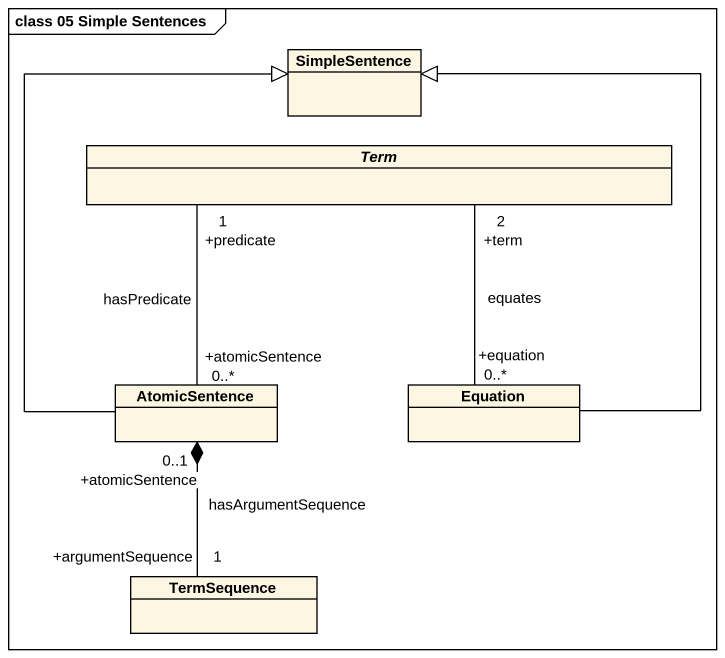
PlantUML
@startuml
mainframe class 05 Simple Sentences
hide circle
hide empty members
class SimpleSentence
abstract class Term
class AtomicSentence
class Equation
class TermSequence
AtomicSentence -up-|> SimpleSentence
AtomicSentence "+atomicSentence\n0..*" -up- "+predicate\n1" Term : hasPredicate
AtomicSentence "+atomicSentence\n0..1" *-- "+argumentSequence\n1" TermSequence : hasArgumentSequence
Equation -up-|> SimpleSentence
Equation "+equation\n0..*" -up- "+term\n2" Term : equates
@enduml
